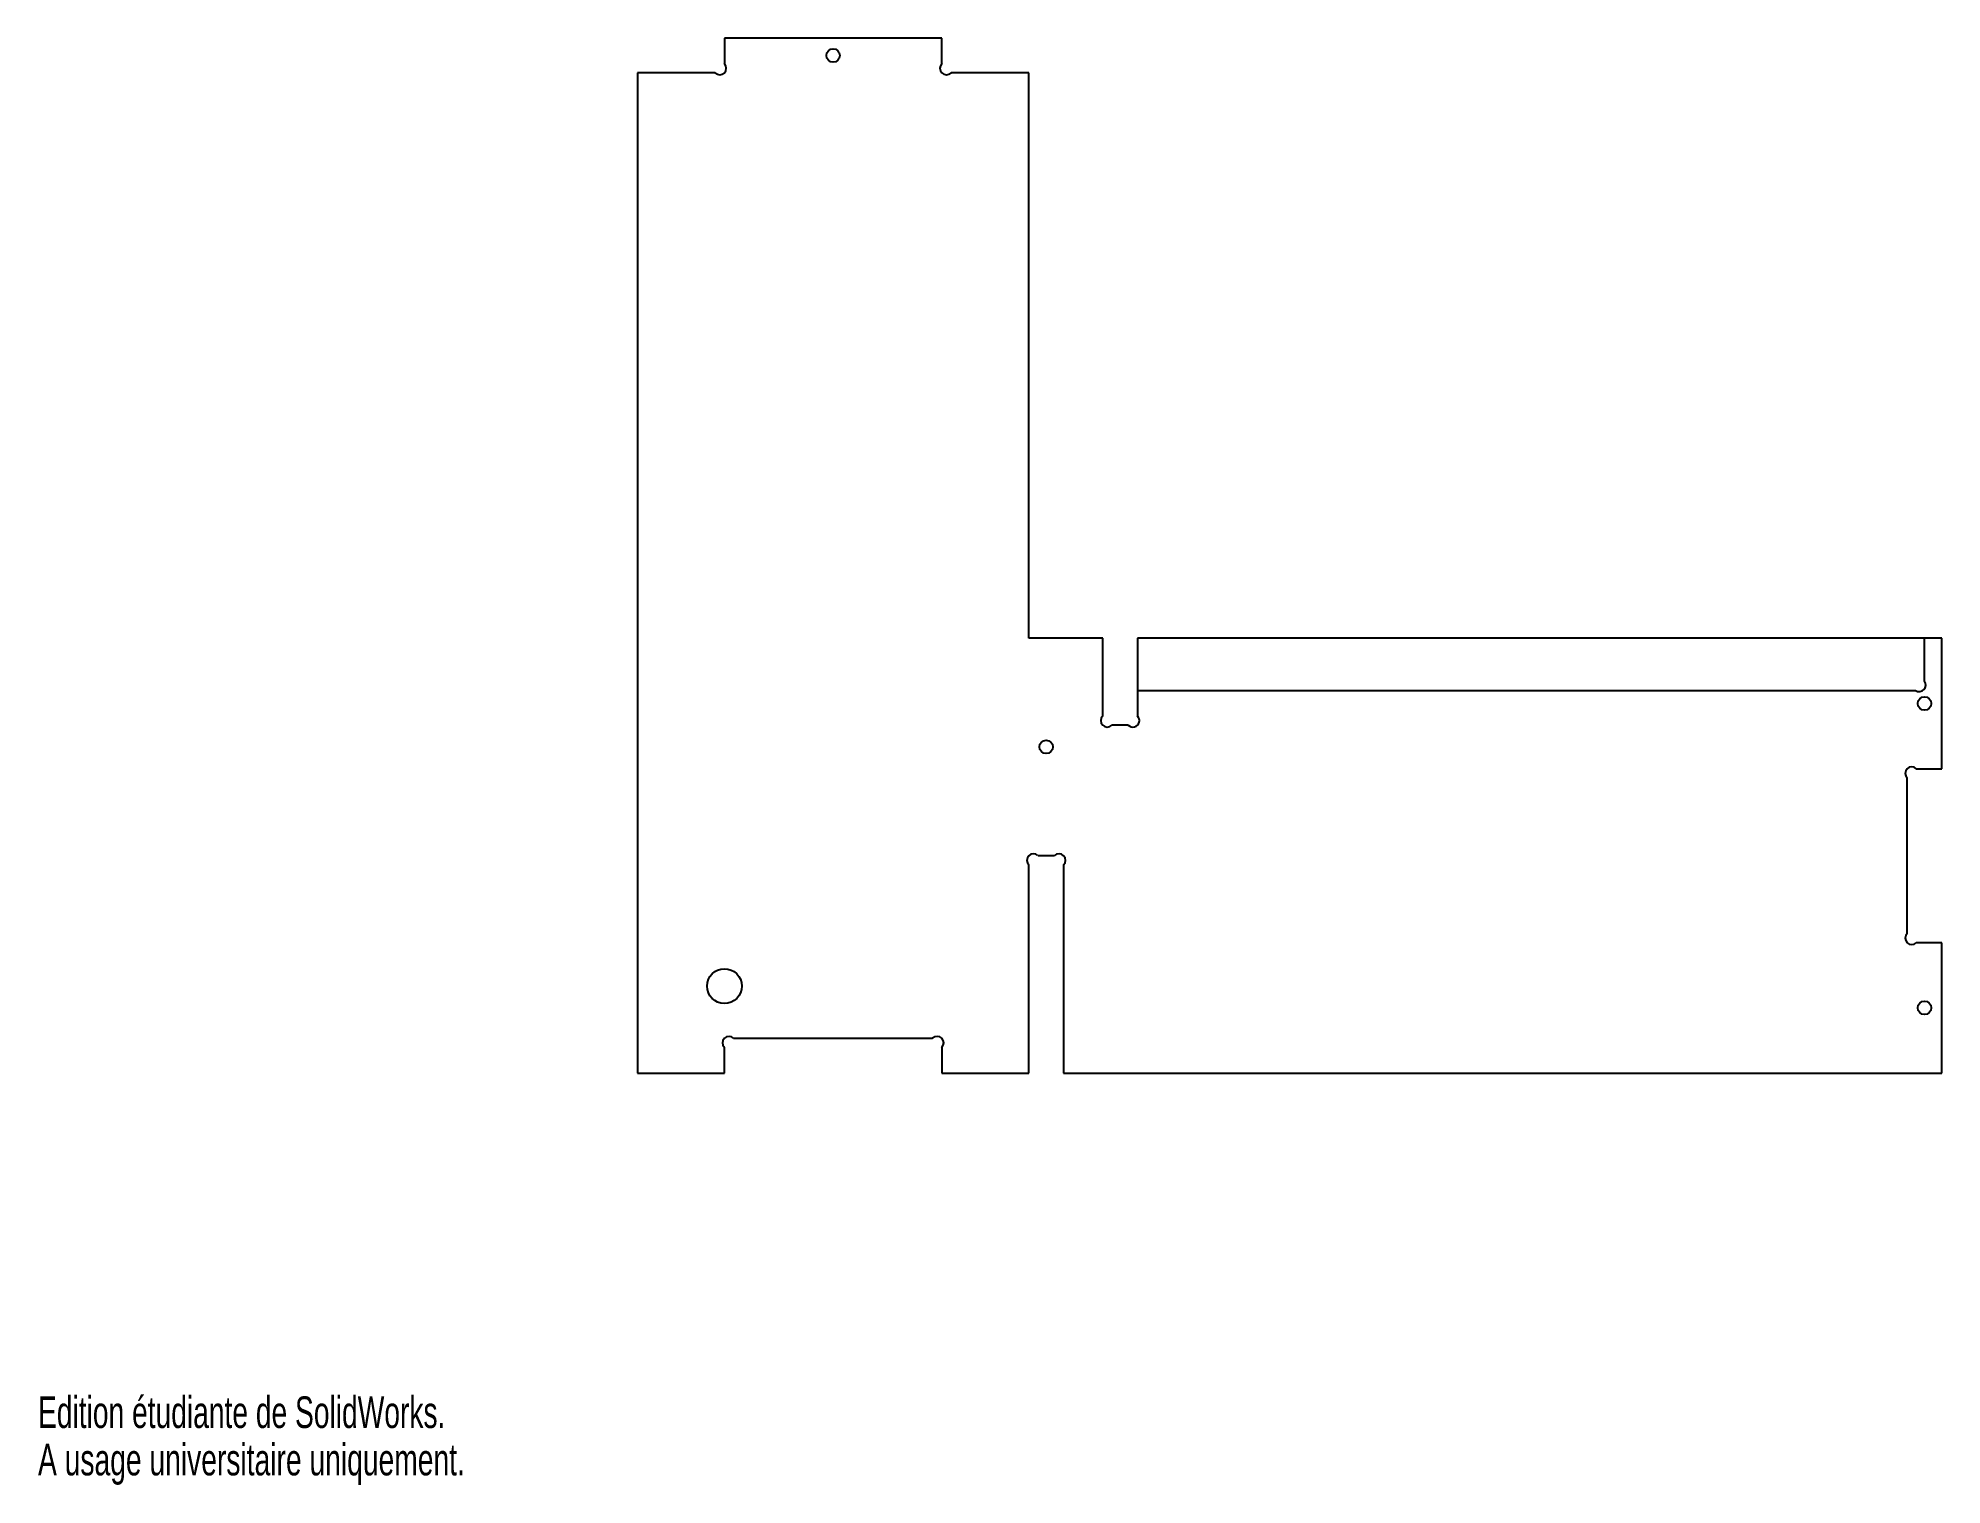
# Model space of a CAD drawing. Extents: x 0 to 219, y 0 to 166.
import ezdxf
from ezdxf.enums import TextEntityAlignment as Align

# ---------------------------------------------------------------- set-up
doc = ezdxf.new("R2010")
doc.units = 0
doc.layers.get('0').update_dxf_attribs({"linetype": 'CONTINUOUS'})

msp = doc.modelspace()

# ---------------------------------------------------------------- linework, layer by layer
at = {"color": 7, "linetype": 'CONTINUOUS'}
for p, q in [((78.93, 166.35), (78.93, 163.41)), ((103.93, 166.35), (78.93, 166.35)), ((103.93, 163.41), (103.93, 166.35)), ((68.93, 162.35), (68.93, 47.35)), ((77.87, 162.35), (68.93, 162.35)), ((113.93, 162.35), (104.99, 162.35)), ((113.93, 97.35), (113.93, 162.35)), ((122.43, 97.35), (113.93, 97.35)), ((122.43, 88.41), (122.43, 97.35)), ((126.43, 97.35), (126.43, 91.35)), ((216.93, 97.35), (126.43, 97.35)), ((218.93, 97.35), (216.93, 97.35)), ((216.93, 92.41), (216.93, 97.35)), ((218.93, 82.34), (218.93, 97.35)), ((126.43, 91.35), (126.43, 88.41)), ((126.43, 91.35), (215.9, 91.35)), ((125.37, 87.35), (123.49, 87.35)), ((214.93, 63.4), (214.93, 81.28)), ((215.99, 82.34), (218.93, 82.34)), ((114.99, 72.35), (116.88, 72.35)), ((113.93, 47.35), (113.93, 71.28)), ((117.93, 71.28), (117.93, 47.35)), ((218.93, 62.34), (215.99, 62.34)), ((218.93, 47.35), (218.93, 62.34)), ((79.99, 51.35), (102.87, 51.35)), ((78.93, 47.35), (78.93, 50.29)), ((103.93, 50.29), (103.93, 47.35)), ((68.93, 47.35), (78.93, 47.35)), ((103.93, 47.35), (113.93, 47.35)), ((117.93, 47.35), (218.93, 47.35))]:
    msp.add_line(p, q, dxfattribs=at)
for centre, radius in [((91.43, 164.35), 0.775), ((216.93, 89.84), 0.775), ((115.93, 84.85), 0.775), ((78.93, 57.35), 2), ((216.93, 54.85), 0.775)]:
    msp.add_circle(centre, radius, dxfattribs=at)
for centre, start, end in [((78.4, 162.88), 225, 45), ((104.46, 162.88), 135, 315), ((216.33, 91.96), 234.9431, 36.5577), ((122.96, 87.88), 135.0236, 315.0236), ((125.91, 87.87), 224.5415, 45.4622), ((215.46, 81.81), 45, 225), ((114.46, 71.81), 45.8906, 224.9528), ((117.4, 71.81), 314.9529, 134.1094), ((215.46, 62.87), 135.0472, 315), ((79.46, 50.82), 45, 225), ((103.4, 50.82), 315, 135)]:
    msp.add_arc(centre, 0.75, start, end, dxfattribs=at)

# ---------------------------------------------------------------- texts
for s, width, p in [('Edition étudiante de SolidWorks.', 0.667188, (0, 5.45)), ('A usage universitaire uniquement.', 0.668182, (0, 0))]:
    msp.add_text(s, height=3.633, dxfattribs=dict(at, width=width)).set_placement(p, align=Align.BOTTOM_LEFT)

doc.saveas('drawing.dxf')
